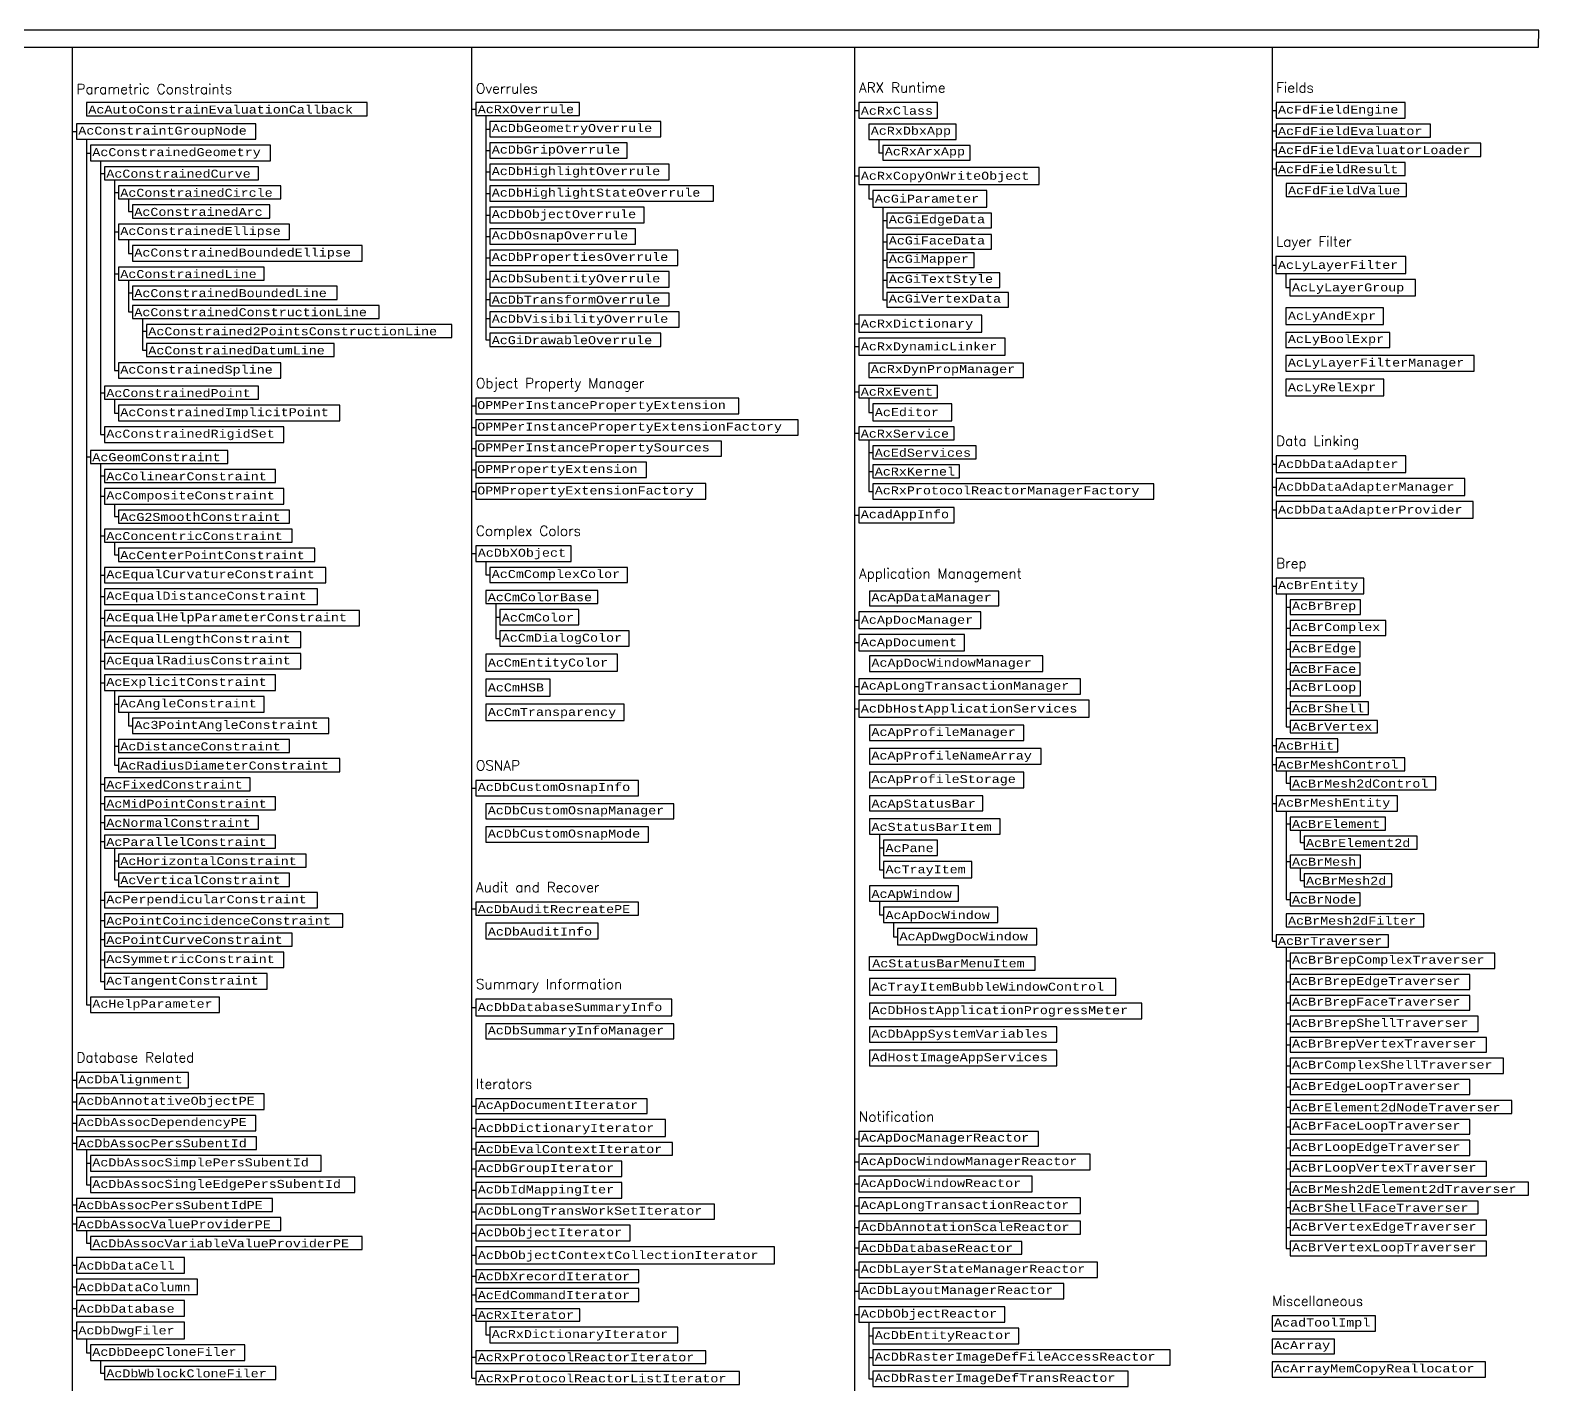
# Model space of a CAD drawing. Header units: inches. Extents: x 349 to 917, y -344 to 10.
# Drawn here: x 426.9 to 502.3, y -67.6 to 0.1 of the extents above; entities that cross this region are included whole.
import ezdxf

# ---------------------------------------------------------------- set-up
doc = ezdxf.new("R2010")
doc.units = ezdxf.units.IN
doc.header["$MEASUREMENT"] = 0
for name, color, linetype in [('ObjectARX 2009 Unmanaged classes', 7, 'Continuous'), ('ObjectARX 2010 Unmanaged classes', 7, 'Continuous'), ('ObjectARX 2010 Unmanaged classes w .NET Wrappers', 3, 'Continuous'), ('Unmanaged classes', 7, 'Continuous'), ('Unmanaged classes w .NET Wrappers', 3, 'Continuous')]:
    doc.layers.add(name, color=color, linetype=linetype)
doc.styles.add('Categories', font='romanc.shx', dxfattribs={"height": 0.5})
doc.styles.get("Standard").update_dxf_attribs({"font": 'cour.ttf'})
doc.styles.add('Unmanaged', font='cour.ttf', dxfattribs={"height": 0.2})

msp = doc.modelspace()

# ---------------------------------------------------------------- linework, layer by layer
for p, q in [((428.968, -89.531), (428.968, -0.743)), ((468.078, -84.342), (468.078, -0.743)), ((488.931, -0.743), (488.931, -45.416)), ((448.934, -67.255), (448.934, -0.773)), ((448.935, -3.842), (449.135, -3.842)), ((449.635, -4.162), (449.635, -15.374)), ((468.078, -3.909), (468.278, -3.909)), ((488.931, -3.909), (489.131, -3.909)), ((428.968, -4.964), (429.168, -4.964)), ((449.635, -4.842), (449.835, -4.842)), ((488.931, -4.924), (489.131, -4.924)), ((429.668, -5.351), (429.668, -48.602)), ((449.635, -5.911), (449.835, -5.911)), ((469.278, -5.358), (469.278, -6.024)), ((469.278, -6.024), (469.478, -6.024)), ((488.931, -5.879), (489.131, -5.879)), ((429.668, -6.039), (429.868, -6.039)), ((430.368, -6.427), (430.368, -20.108)), ((430.368, -7.054), (430.568, -7.054)), ((431.068, -7.382), (431.068, -16.903)), ((449.635, -6.986), (449.835, -6.986)), ((468.078, -7.185), (468.278, -7.185)), ((488.931, -6.834), (489.131, -6.834)), ((431.068, -8.009), (431.268, -8.009)), ((449.635, -8.061), (449.835, -8.061)), ((468.778, -7.606), (468.778, -8.328)), ((431.768, -8.336), (431.768, -8.964)), ((431.768, -8.964), (431.968, -8.964)), ((468.778, -8.328), (468.978, -8.328)), ((469.478, -8.749), (469.478, -13.377)), ((449.635, -9.137), (449.835, -9.137)), ((469.478, -9.415), (469.678, -9.415)), ((431.068, -9.979), (431.268, -9.979)), ((431.768, -10.366), (431.768, -11.054)), ((449.635, -10.205), (449.835, -10.205)), ((469.478, -10.474), (469.678, -10.474)), ((431.768, -11.054), (431.968, -11.054)), ((449.635, -11.273), (449.835, -11.273)), ((469.478, -11.387), (469.678, -11.387)), ((488.923, -11.637), (489.123, -11.637)), ((489.623, -12.058), (489.623, -12.763)), ((431.068, -12.069), (431.268, -12.069)), ((431.768, -12.396), (431.768, -13.978)), ((449.635, -12.349), (449.835, -12.349)), ((469.478, -12.391), (469.678, -12.391)), ((489.623, -12.763), (489.823, -12.763)), ((431.768, -13.024), (431.968, -13.024)), ((449.635, -13.356), (449.835, -13.356)), ((469.478, -13.377), (469.678, -13.377)), ((431.768, -13.978), (431.968, -13.978)), ((432.468, -14.306), (432.468, -15.888)), ((449.635, -14.304), (449.835, -14.304)), ((432.468, -14.933), (432.668, -14.933)), ((468.078, -14.568), (468.278, -14.568)), ((449.635, -15.374), (449.835, -15.374)), ((468.078, -15.711), (468.278, -15.711)), ((432.468, -15.888), (432.668, -15.888)), ((431.068, -16.903), (431.268, -16.903)), ((430.368, -18.018), (430.568, -18.018)), ((468.078, -17.97), (468.278, -17.97)), ((431.068, -18.345), (431.068, -19.033)), ((448.935, -18.678), (449.135, -18.678)), ((468.778, -18.275), (468.778, -18.997)), ((431.068, -19.033), (431.268, -19.033)), ((468.778, -18.997), (468.978, -18.997)), ((430.368, -20.108), (430.568, -20.108)), ((448.935, -19.753), (449.135, -19.753)), ((468.078, -20.045), (468.278, -20.045)), ((448.935, -20.812), (449.135, -20.812)), ((468.778, -20.373), (468.778, -22.948)), ((468.778, -21), (468.978, -21)), ((429.668, -21.223), (429.868, -21.223)), ((430.368, -21.551), (430.368, -47.433)), ((488.931, -21.592), (489.131, -21.592)), ((430.368, -22.178), (430.568, -22.178)), ((448.935, -21.87), (449.135, -21.87)), ((468.778, -21.948), (468.978, -21.948)), ((430.368, -23.193), (430.568, -23.193)), ((448.935, -22.945), (449.135, -22.945)), ((468.778, -22.948), (468.978, -22.948)), ((488.931, -22.728), (489.131, -22.728)), ((431.068, -23.581), (431.068, -24.208)), ((488.931, -23.867), (489.131, -23.867)), ((431.068, -24.208), (431.268, -24.208)), ((468.078, -24.139), (468.278, -24.139)), ((430.368, -25.163), (430.568, -25.163)), ((431.068, -25.49), (431.068, -26.118)), ((431.068, -26.118), (431.268, -26.118)), ((431.068, -26.118), (431.268, -26.118)), ((448.935, -26.057), (449.135, -26.057)), ((430.368, -27.133), (430.568, -27.133)), ((449.635, -26.445), (449.635, -27.125)), ((449.635, -27.125), (449.835, -27.125)), ((488.931, -27.676), (489.131, -27.676)), ((430.368, -28.208), (430.568, -28.208)), ((450.135, -28.546), (450.135, -30.302)), ((489.631, -28.064), (489.631, -34.707)), ((430.368, -29.283), (430.568, -29.283)), ((450.135, -29.23), (450.335, -29.23)), ((468.078, -29.383), (468.278, -29.383)), ((489.631, -28.73), (489.831, -28.73)), ((489.631, -29.776), (489.831, -29.776)), ((430.368, -30.359), (430.568, -30.359)), ((450.135, -30.302), (450.335, -30.302)), ((468.078, -30.504), (468.278, -30.504)), ((489.631, -30.837), (489.831, -30.837)), ((430.368, -31.434), (430.568, -31.434)), ((489.631, -31.823), (489.831, -31.823)), ((430.368, -32.51), (430.568, -32.51)), ((431.068, -32.897), (431.068, -36.63)), ((468.078, -32.698), (468.278, -32.698)), ((489.631, -32.795), (489.831, -32.795)), ((431.068, -33.585), (431.268, -33.585)), ((468.078, -33.807), (468.278, -33.807)), ((489.631, -33.781), (489.831, -33.781)), ((431.768, -33.973), (431.768, -34.66)), ((431.768, -34.66), (431.968, -34.66)), ((489.631, -34.707), (489.831, -34.707)), ((431.068, -35.675), (431.268, -35.675)), ((488.931, -35.64), (489.131, -35.64)), ((431.068, -36.63), (431.268, -36.63)), ((488.931, -36.587), (489.131, -36.587)), ((489.631, -36.908), (489.631, -37.533)), ((430.368, -37.585), (430.568, -37.585)), ((489.631, -37.533), (489.831, -37.533)), ((448.935, -37.774), (449.135, -37.774)), ((430.368, -38.539), (430.568, -38.539)), ((488.931, -38.546), (489.131, -38.546)), ((489.631, -38.934), (489.631, -43.336)), ((430.368, -39.494), (430.568, -39.494)), ((489.631, -39.554), (489.831, -39.554)), ((490.331, -39.874), (490.331, -40.499)), ((430.368, -40.449), (430.568, -40.449)), ((469.311, -40.084), (469.311, -41.855)), ((490.331, -40.499), (490.531, -40.499)), ((431.068, -40.776), (431.068, -42.358)), ((431.068, -41.404), (431.268, -41.404)), ((469.311, -40.764), (469.511, -40.764)), ((489.631, -41.445), (489.831, -41.445)), ((469.311, -41.855), (469.511, -41.855)), ((490.331, -41.765), (490.331, -42.39)), ((431.068, -42.358), (431.268, -42.358)), ((490.331, -42.39), (490.531, -42.39)), ((430.368, -43.373), (430.568, -43.373)), ((469.311, -43.431), (469.311, -44.111)), ((489.631, -43.336), (489.831, -43.336)), ((430.368, -44.388), (430.568, -44.388)), ((448.935, -43.804), (449.135, -43.804)), ((469.311, -44.111), (469.511, -44.111)), ((470.011, -44.491), (470.011, -45.202)), ((470.011, -45.202), (470.211, -45.202)), ((430.368, -45.343), (430.568, -45.343)), ((488.931, -45.416), (489.131, -45.416)), ((489.631, -45.722), (489.631, -60.784)), ((430.368, -46.358), (430.568, -46.358)), ((489.631, -46.402), (489.831, -46.402)), ((430.368, -47.433), (430.568, -47.433)), ((489.631, -47.463), (489.831, -47.463)), ((429.668, -48.602), (429.868, -48.602)), ((448.935, -48.731), (449.135, -48.731)), ((489.631, -48.51), (489.831, -48.51)), ((489.631, -49.556), (489.831, -49.556)), ((489.631, -50.603), (489.831, -50.603)), ((489.631, -51.649), (489.831, -51.649)), ((428.968, -52.37), (429.168, -52.37)), ((489.631, -52.71), (489.831, -52.71)), ((428.968, -53.445), (429.168, -53.445)), ((448.935, -53.676), (449.135, -53.676)), ((489.631, -53.716), (489.831, -53.716)), ((428.968, -54.513), (429.168, -54.513)), ((448.935, -54.763), (449.135, -54.763)), ((489.631, -54.707), (489.831, -54.707)), ((428.968, -55.514), (429.168, -55.514)), ((468.078, -55.304), (468.278, -55.304)), ((489.631, -55.754), (489.831, -55.754)), ((429.668, -55.834), (429.668, -57.597)), ((429.668, -56.522), (429.868, -56.522)), ((448.935, -55.805), (449.135, -55.805)), ((468.078, -56.458), (468.278, -56.458)), ((448.935, -56.806), (449.135, -56.806)), ((489.631, -56.8), (489.831, -56.8)), ((429.668, -57.597), (429.868, -57.597)), ((448.935, -57.874), (449.135, -57.874)), ((468.078, -57.555), (468.278, -57.555)), ((489.631, -57.792), (489.831, -57.792)), ((428.968, -58.605), (429.168, -58.605)), ((468.078, -58.645), (468.278, -58.645)), ((489.631, -58.737), (489.831, -58.737)), ((428.968, -59.553), (429.168, -59.553)), ((448.935, -58.942), (449.135, -58.942)), ((429.668, -59.88), (429.668, -60.508)), ((448.935, -60.01), (449.135, -60.01)), ((468.078, -59.738), (468.278, -59.738)), ((489.631, -59.738), (489.831, -59.738)), ((429.668, -60.508), (429.868, -60.508)), ((468.078, -60.746), (468.278, -60.746)), ((489.631, -60.784), (489.831, -60.784)), ((428.968, -61.622), (429.168, -61.622)), ((448.935, -61.119), (449.135, -61.119)), ((448.935, -62.161), (449.135, -62.161)), ((468.078, -61.846), (468.278, -61.846)), ((428.968, -62.698), (429.168, -62.698)), ((448.935, -63.101), (449.135, -63.101)), ((468.078, -62.907), (468.278, -62.907)), ((428.968, -63.773), (429.168, -63.773)), ((468.078, -64.076), (468.278, -64.076)), ((448.935, -64.106), (449.135, -64.106)), ((449.635, -64.412), (449.635, -65.099)), ((468.778, -64.463), (468.778, -67.295)), ((428.968, -64.882), (429.168, -64.882)), ((429.668, -65.303), (429.668, -65.991)), ((449.635, -65.099), (449.835, -65.099)), ((468.778, -65.151), (468.978, -65.151)), ((429.668, -65.991), (429.868, -65.991)), ((448.935, -66.207), (449.135, -66.207)), ((468.778, -66.226), (468.978, -66.226)), ((430.368, -66.379), (430.368, -67.006)), ((430.368, -67.006), (430.568, -67.006)), ((448.935, -67.255), (449.135, -67.255)), ((468.778, -67.295), (468.978, -67.295))]:
    msp.add_line(p, q)
for points in [[(349.9, 0.1), (349.9, -0.743), (502.25, -0.743), (502.261, 0.1)], [(429.668, -3.521), (429.668, -4.176), (443.708, -4.176), (443.708, -3.521)], [(449.135, -3.522), (449.135, -4.162), (454.317, -4.162), (454.317, -3.522)], [(468.278, -3.521), (468.278, -4.297), (472.203, -4.297), (472.203, -3.521)], [(489.131, -3.521), (489.131, -4.297), (495.574, -4.297), (495.574, -3.521)], [(449.835, -4.462), (449.835, -5.223), (458.378, -5.223), (458.378, -4.462)], [(429.168, -4.576), (429.168, -5.351), (438.132, -5.351), (438.132, -4.576)], [(468.778, -4.597), (468.778, -5.358), (473.133, -5.358), (473.133, -4.597)], [(489.131, -4.597), (489.131, -5.251), (496.849, -5.251), (496.849, -4.597)], [(429.868, -5.651), (429.868, -6.427), (438.868, -6.427), (438.868, -5.651)], [(449.835, -5.523), (449.835, -6.298), (456.698, -6.298), (456.698, -5.523)], [(469.478, -5.658), (469.478, -6.39), (473.833, -6.39), (473.833, -5.658)], [(489.131, -5.551), (489.131, -6.206), (499.37, -6.206), (499.37, -5.551)], [(430.568, -6.727), (430.568, -7.382), (438.272, -7.382), (438.272, -6.727)], [(449.835, -6.598), (449.835, -7.374), (458.799, -7.374), (458.799, -6.598)], [(468.278, -6.763), (468.278, -7.606), (477.284, -7.606), (477.284, -6.763)], [(489.131, -6.506), (489.131, -7.161), (495.578, -7.161), (495.578, -6.506)], [(431.268, -7.682), (431.268, -8.336), (439.392, -8.336), (439.392, -7.682)], [(449.835, -7.674), (449.835, -8.449), (461.016, -8.449), (461.016, -7.674)], [(468.978, -7.906), (468.978, -8.749), (474.673, -8.749), (474.673, -7.906)], [(489.631, -7.561), (489.631, -8.216), (495.654, -8.216), (495.654, -7.561)], [(431.968, -8.636), (431.968, -9.291), (438.841, -9.291), (438.841, -8.636)], [(449.835, -8.749), (449.835, -9.525), (457.538, -9.525), (457.538, -8.749)], [(431.268, -9.591), (431.268, -10.366), (439.812, -10.366), (439.812, -9.591)], [(469.678, -9.049), (469.678, -9.781), (474.911, -9.781), (474.911, -9.049)], [(449.835, -9.825), (449.835, -10.586), (457.118, -10.586), (457.118, -9.825)], [(469.678, -10.108), (469.678, -10.84), (474.911, -10.84), (474.911, -10.108)], [(431.968, -10.666), (431.968, -11.442), (443.453, -11.442), (443.453, -10.666)], [(449.835, -10.886), (449.835, -11.661), (459.219, -11.661), (459.219, -10.886)], [(469.678, -11.021), (469.678, -11.753), (474.033, -11.753), (474.033, -11.021)], [(489.123, -11.216), (489.123, -12.058), (495.612, -12.058), (495.612, -11.216)], [(431.268, -11.742), (431.268, -12.396), (438.552, -12.396), (438.552, -11.742)], [(449.835, -11.961), (449.835, -12.736), (458.799, -12.736), (458.799, -11.961)], [(469.678, -12.025), (469.678, -12.757), (475.313, -12.757), (475.313, -12.025)], [(431.968, -12.696), (431.968, -13.351), (442.193, -13.351), (442.193, -12.696)], [(489.823, -12.358), (489.823, -13.167), (496.102, -13.167), (496.102, -12.358)], [(449.835, -13.036), (449.835, -13.677), (458.799, -13.677), (458.799, -13.036)], [(469.678, -13.011), (469.678, -13.743), (475.751, -13.743), (475.751, -13.011)], [(431.968, -13.651), (431.968, -14.306), (444.294, -14.306), (444.294, -13.651)], [(449.835, -13.977), (449.835, -14.746), (459.292, -14.746), (459.292, -13.977)], [(468.278, -14.147), (468.278, -14.989), (474.415, -14.989), (474.415, -14.147)], [(489.623, -13.767), (489.623, -14.602), (494.493, -14.602), (494.493, -13.767)], [(432.668, -14.606), (432.668, -15.261), (447.935, -15.261), (447.935, -14.606)], [(449.835, -15.046), (449.835, -15.701), (458.378, -15.701), (458.378, -15.046)], [(489.623, -15.002), (489.623, -15.763), (494.82, -15.763), (494.82, -15.002)], [(432.668, -15.561), (432.668, -16.215), (442.052, -16.215), (442.052, -15.561)], [(468.278, -15.289), (468.278, -16.132), (475.592, -16.132), (475.592, -15.289)], [(431.268, -16.515), (431.268, -17.291), (439.392, -17.291), (439.392, -16.515)], [(468.778, -16.532), (468.778, -17.264), (476.496, -17.264), (476.496, -16.532)], [(489.623, -16.163), (489.623, -16.939), (499.022, -16.939), (499.022, -16.163)], [(489.623, -17.339), (489.623, -18.174), (494.513, -18.174), (494.513, -17.339)], [(430.568, -17.691), (430.568, -18.345), (438.276, -18.345), (438.276, -17.691)], [(468.278, -17.664), (468.278, -18.275), (472.203, -18.275), (472.203, -17.664)], [(431.268, -18.645), (431.268, -19.421), (442.337, -19.421), (442.337, -18.645)], [(449.135, -18.29), (449.135, -19.066), (462.284, -19.066), (462.284, -18.29)], [(468.978, -18.575), (468.978, -19.418), (472.924, -19.418), (472.924, -18.575)], [(449.135, -19.366), (449.135, -20.141), (465.248, -20.141), (465.248, -19.366)], [(430.568, -19.721), (430.568, -20.496), (439.536, -20.496), (439.536, -19.721)], [(468.278, -19.718), (468.278, -20.373), (473.04, -20.373), (473.04, -19.718)], [(429.868, -20.896), (429.868, -21.551), (436.735, -21.551), (436.735, -20.896)], [(449.135, -20.441), (449.135, -21.182), (461.413, -21.182), (461.413, -20.441)], [(468.978, -20.673), (468.978, -21.327), (474.143, -21.327), (474.143, -20.673)], [(430.568, -21.851), (430.568, -22.505), (439.116, -22.505), (439.116, -21.851)], [(449.135, -21.482), (449.135, -22.258), (457.662, -22.258), (457.662, -21.482)], [(468.978, -21.627), (468.978, -22.268), (473.31, -22.268), (473.31, -21.627)], [(489.131, -21.174), (489.131, -22.01), (495.613, -22.01), (495.613, -21.174)], [(449.135, -22.558), (449.135, -23.333), (460.626, -23.333), (460.626, -22.558)], [(468.978, -22.568), (468.978, -23.329), (483.019, -23.329), (483.019, -22.568)], [(489.131, -22.31), (489.131, -23.145), (498.562, -23.145), (498.562, -22.31)], [(430.568, -22.805), (430.568, -23.581), (439.536, -23.581), (439.536, -22.805)], [(431.268, -23.881), (431.268, -24.536), (439.816, -24.536), (439.816, -23.881)], [(468.278, -23.758), (468.278, -24.52), (473.044, -24.52), (473.044, -23.758)], [(489.131, -23.445), (489.131, -24.288), (498.971, -24.288), (498.971, -23.445)], [(430.568, -24.836), (430.568, -25.49), (439.956, -25.49), (439.956, -24.836)], [(431.268, -25.79), (431.268, -26.445), (441.077, -26.445), (441.077, -25.79)], [(431.268, -25.79), (431.268, -26.445), (441.077, -26.445), (441.077, -25.79)], [(449.135, -25.669), (449.135, -26.445), (453.901, -26.445), (453.901, -25.669)], [(430.568, -26.745), (430.568, -27.52), (441.637, -27.52), (441.637, -26.745)], [(449.835, -26.745), (449.835, -27.506), (456.712, -27.506), (456.712, -26.745)], [(430.568, -27.82), (430.568, -28.596), (441.217, -28.596), (441.217, -27.82)], [(489.131, -27.288), (489.131, -28.064), (493.509, -28.064), (493.509, -27.288)], [(449.635, -27.906), (449.635, -28.546), (455.237, -28.546), (455.237, -27.906)], [(468.811, -27.94), (468.811, -28.672), (475.268, -28.672), (475.268, -27.94)], [(489.831, -28.364), (489.831, -29.096), (493.347, -29.096), (493.347, -28.364)], [(430.568, -28.896), (430.568, -29.671), (443.318, -29.671), (443.318, -28.896)], [(450.335, -28.846), (450.335, -29.614), (454.279, -29.614), (454.279, -28.846)], [(468.278, -28.972), (468.278, -29.793), (474.374, -29.793), (474.374, -28.972)], [(489.831, -29.396), (489.831, -30.157), (494.614, -30.157), (494.614, -29.396)], [(430.568, -29.971), (430.568, -30.746), (440.377, -30.746), (440.377, -29.971)], [(450.335, -29.914), (450.335, -30.689), (456.792, -30.689), (456.792, -29.914)], [(468.278, -30.093), (468.278, -30.914), (473.563, -30.914), (473.563, -30.093)], [(489.831, -30.457), (489.831, -31.218), (493.333, -31.218), (493.333, -30.457)], [(430.568, -31.046), (430.568, -31.822), (440.377, -31.822), (440.377, -31.046)], [(449.635, -31.089), (449.635, -31.932), (456.204, -31.932), (456.204, -31.089)], [(468.811, -31.168), (468.811, -31.943), (477.474, -31.943), (477.474, -31.168)], [(489.831, -31.518), (489.831, -32.129), (493.333, -32.129), (493.333, -31.518)], [(430.568, -32.122), (430.568, -32.897), (439.116, -32.897), (439.116, -32.122)], [(449.635, -32.332), (449.635, -33.175), (452.847, -33.175), (452.847, -32.332)], [(468.278, -32.31), (468.278, -33.086), (479.357, -33.086), (479.357, -32.31)], [(489.831, -32.429), (489.831, -33.161), (493.347, -33.161), (493.347, -32.429)], [(431.268, -33.197), (431.268, -33.973), (438.556, -33.973), (438.556, -33.197)], [(449.635, -33.575), (449.635, -34.393), (456.55, -34.393), (456.55, -33.575)], [(468.278, -33.386), (468.278, -34.228), (479.792, -34.228), (479.792, -33.386)], [(489.831, -33.461), (489.831, -34.101), (493.744, -34.101), (493.744, -33.461)], [(431.968, -34.273), (431.968, -35.048), (441.777, -35.048), (441.777, -34.273)], [(468.811, -34.627), (468.811, -35.402), (476.529, -35.402), (476.529, -34.627)], [(489.831, -34.401), (489.831, -35.012), (494.193, -35.012), (494.193, -34.401)], [(431.268, -35.348), (431.268, -36.003), (439.816, -36.003), (439.816, -35.348)], [(489.131, -35.312), (489.131, -35.967), (492.217, -35.967), (492.217, -35.312)], [(468.811, -35.802), (468.811, -36.578), (477.39, -36.578), (477.39, -35.802)], [(431.268, -36.303), (431.268, -36.957), (442.337, -36.957), (442.337, -36.303)], [(489.131, -36.267), (489.131, -36.908), (495.565, -36.908), (495.565, -36.267)], [(430.568, -37.257), (430.568, -37.912), (437.856, -37.912), (437.856, -37.257)], [(449.135, -37.393), (449.135, -38.154), (457.263, -38.154), (457.263, -37.393)], [(468.811, -36.978), (468.811, -37.753), (476.514, -37.753), (476.514, -36.978)], [(489.831, -37.208), (489.831, -37.858), (497.105, -37.858), (497.105, -37.208)], [(430.568, -38.212), (430.568, -38.867), (439.116, -38.867), (439.116, -38.212)], [(468.811, -38.153), (468.811, -38.918), (474.466, -38.918), (474.466, -38.153)], [(489.131, -38.158), (489.131, -38.934), (495.19, -38.934), (495.19, -38.158)], [(430.568, -39.167), (430.568, -39.822), (438.276, -39.822), (438.276, -39.167)], [(449.635, -38.554), (449.635, -39.315), (459.033, -39.315), (459.033, -38.554)], [(449.635, -39.715), (449.635, -40.477), (457.758, -40.477), (457.758, -39.715)], [(468.811, -39.318), (468.811, -40.084), (475.339, -40.084), (475.339, -39.318)], [(489.831, -39.234), (489.831, -39.874), (494.598, -39.874), (494.598, -39.234)], [(430.568, -40.122), (430.568, -40.776), (439.116, -40.776), (439.116, -40.122)], [(469.511, -40.384), (469.511, -41.144), (472.198, -41.144), (472.198, -40.384)], [(490.531, -40.174), (490.531, -40.824), (496.176, -40.824), (496.176, -40.174)], [(431.268, -41.076), (431.268, -41.731), (440.656, -41.731), (440.656, -41.076)], [(469.511, -41.444), (469.511, -42.265), (473.921, -42.265), (473.921, -41.444)], [(489.831, -41.124), (489.831, -41.765), (493.354, -41.765), (493.354, -41.124)], [(431.268, -42.031), (431.268, -42.686), (439.816, -42.686), (439.816, -42.031)], [(490.531, -42.065), (490.531, -42.715), (494.916, -42.715), (494.916, -42.065)], [(468.811, -42.665), (468.811, -43.431), (473.257, -43.431), (473.257, -42.665)], [(430.568, -42.986), (430.568, -43.761), (441.217, -43.761), (441.217, -42.986)], [(449.135, -43.477), (449.135, -44.131), (457.258, -44.131), (457.258, -43.477)], [(469.511, -43.731), (469.511, -44.491), (475.218, -44.491), (475.218, -43.731)], [(489.831, -43.015), (489.831, -43.656), (493.333, -43.656), (493.333, -43.015)], [(430.568, -44.061), (430.568, -44.716), (442.477, -44.716), (442.477, -44.061)], [(489.631, -44.056), (489.631, -44.71), (496.509, -44.71), (496.509, -44.056)], [(430.568, -45.016), (430.568, -45.67), (439.956, -45.67), (439.956, -45.016)], [(449.635, -44.531), (449.635, -45.314), (455.245, -45.314), (455.245, -44.531)], [(470.211, -44.791), (470.211, -45.612), (477.167, -45.612), (477.167, -44.791)], [(489.131, -45.11), (489.131, -45.722), (494.749, -45.722), (494.749, -45.11)], [(430.568, -45.97), (430.568, -46.746), (439.536, -46.746), (439.536, -45.97)], [(468.811, -46.885), (468.811, -46.184), (477.063, -46.184), (477.063, -46.885)], [(489.831, -46.022), (489.831, -46.783), (500.07, -46.783), (500.07, -46.022)], [(430.568, -47.046), (430.568, -47.821), (438.696, -47.821), (438.696, -47.046)], [(468.811, -47.285), (468.811, -48.127), (481.124, -48.127), (481.124, -47.285)], [(489.831, -47.083), (489.831, -47.844), (498.81, -47.844), (498.81, -47.083)], [(429.868, -48.221), (429.868, -48.982), (436.326, -48.982), (436.326, -48.221)], [(489.831, -48.144), (489.831, -48.876), (498.81, -48.876), (498.81, -48.144)], [(449.135, -48.314), (449.135, -49.149), (458.931, -49.149), (458.931, -48.314)], [(468.811, -48.527), (468.811, -49.303), (482.411, -49.303), (482.411, -48.527)], [(449.635, -49.549), (449.635, -50.31), (459.033, -50.31), (459.033, -49.549)], [(468.811, -49.703), (468.811, -50.478), (478.178, -50.478), (478.178, -49.703)], [(489.831, -49.176), (489.831, -49.937), (499.23, -49.937), (499.23, -49.176)], [(489.831, -50.237), (489.831, -50.969), (499.65, -50.969), (499.65, -50.237)], [(468.811, -50.878), (468.811, -51.654), (478.178, -51.654), (478.178, -50.878)], [(489.831, -51.269), (489.831, -52.03), (500.491, -52.03), (500.491, -51.269)], [(429.168, -51.982), (429.168, -52.758), (434.775, -52.758), (434.775, -51.982)], [(489.831, -52.33), (489.831, -53.091), (498.81, -53.091), (498.81, -52.33)], [(429.168, -53.058), (429.168, -53.833), (438.552, -53.833), (438.552, -53.058)], [(449.135, -53.31), (449.135, -54.042), (457.693, -54.042), (457.693, -53.31)], [(489.831, -53.391), (489.831, -54.041), (500.911, -54.041), (500.911, -53.391)], [(429.168, -54.133), (429.168, -54.894), (438.132, -54.894), (438.132, -54.133)], [(449.135, -54.342), (449.135, -55.185), (458.615, -55.185), (458.615, -54.342)], [(468.278, -54.938), (468.278, -55.67), (477.256, -55.67), (477.256, -54.938)], [(489.831, -54.341), (489.831, -55.073), (498.81, -55.073), (498.81, -54.341)], [(429.168, -55.194), (429.168, -55.834), (438.175, -55.834), (438.175, -55.194)], [(449.135, -55.485), (449.135, -56.125), (458.954, -56.125), (458.954, -55.485)], [(489.831, -55.373), (489.831, -56.134), (498.81, -56.134), (498.81, -55.373)], [(429.868, -56.134), (429.868, -56.91), (441.396, -56.91), (441.396, -56.134)], [(449.135, -56.425), (449.135, -57.186), (456.433, -57.186), (456.433, -56.425)], [(468.278, -56.07), (468.278, -56.846), (479.828, -56.846), (479.828, -56.07)], [(489.831, -56.434), (489.831, -57.166), (499.65, -57.166), (499.65, -56.434)], [(429.868, -57.21), (429.868, -57.985), (443.076, -57.985), (443.076, -57.21)], [(468.278, -57.168), (468.278, -57.943), (476.942, -57.943), (476.942, -57.168)], [(449.135, -57.486), (449.135, -58.262), (456.433, -58.262), (456.433, -57.486)], [(489.831, -57.466), (489.831, -58.117), (501.751, -58.117), (501.751, -57.466)], [(429.168, -58.285), (429.168, -58.925), (438.973, -58.925), (438.973, -58.285)], [(449.135, -58.562), (449.135, -59.323), (461.054, -59.323), (461.054, -58.562)], [(468.278, -58.257), (468.278, -59.032), (479.357, -59.032), (479.357, -58.257)], [(489.831, -58.417), (489.831, -59.057), (499.23, -59.057), (499.23, -58.417)], [(429.168, -59.225), (429.168, -59.88), (439.393, -59.88), (439.393, -59.225)], [(468.278, -59.411), (468.278, -60.065), (479.357, -60.065), (479.357, -59.411)], [(489.831, -59.357), (489.831, -60.118), (499.65, -60.118), (499.65, -59.357)], [(429.868, -60.18), (429.868, -60.835), (443.454, -60.835), (443.454, -60.18)], [(449.135, -59.623), (449.135, -60.398), (456.853, -60.398), (456.853, -59.623)], [(449.135, -60.698), (449.135, -61.541), (464.065, -61.541), (464.065, -60.698)], [(468.278, -60.426), (468.278, -61.066), (476.416, -61.066), (476.416, -60.426)], [(489.831, -60.418), (489.831, -61.15), (499.65, -61.15), (499.65, -60.418)], [(429.168, -61.235), (429.168, -62.01), (434.562, -62.01), (434.562, -61.235)], [(468.278, -61.466), (468.278, -62.227), (480.197, -62.227), (480.197, -61.466)], [(429.168, -62.31), (429.168, -63.085), (435.218, -63.085), (435.218, -62.31)], [(449.135, -61.841), (449.135, -62.481), (457.273, -62.481), (457.273, -61.841)], [(468.278, -62.527), (468.278, -63.288), (478.517, -63.288), (478.517, -62.527)], [(449.135, -62.781), (449.135, -63.422), (457.273, -63.422), (457.273, -62.781)], [(429.168, -63.385), (429.168, -64.16), (434.567, -64.16), (434.567, -63.385)], [(449.135, -63.8), (449.135, -64.412), (454.332, -64.412), (454.332, -63.8)], [(468.278, -63.688), (468.278, -64.463), (475.575, -64.463), (475.575, -63.688)], [(429.168, -64.46), (429.168, -65.303), (434.574, -65.303), (434.574, -64.46)], [(449.835, -64.712), (449.835, -65.487), (459.233, -65.487), (459.233, -64.712)], [(468.978, -64.763), (468.978, -65.539), (476.275, -65.539), (476.275, -64.763)], [(488.931, -64.15), (488.931, -64.911), (494.104, -64.911), (494.104, -64.15)], [(488.931, -65.311), (488.931, -66.043), (492.049, -66.043), (492.049, -65.311)], [(429.868, -65.603), (429.868, -66.379), (437.586, -66.379), (437.586, -65.603)], [(449.135, -65.887), (449.135, -66.527), (460.634, -66.527), (460.634, -65.887)], [(468.978, -65.839), (468.978, -66.614), (483.838, -66.614), (483.838, -65.839)], [(430.568, -66.679), (430.568, -67.333), (439.127, -67.333), (439.127, -66.679)], [(449.135, -66.927), (449.135, -67.582), (462.315, -67.582), (462.315, -66.927)], [(468.978, -66.914), (468.978, -67.675), (481.738, -67.675), (481.738, -66.914)], [(488.931, -66.443), (488.931, -67.204), (499.591, -67.204), (499.591, -66.443)]]:
    msp.add_lwpolyline(points, close=True)

# ---------------------------------------------------------------- texts
at = {"color": 1, "char_height": 0.5, "attachment_point": 1, "style": 'Categories'}
for s, insert, width in [('Parametric Constraints', (429.17, -2.591), 10.09363), ('Overrules', (449.135, -2.563), 8.96376), ('ARX Runtime', (468.278, -2.521), 5.29807), ('Fields', (489.131, -2.521), 6.44274), ('Layer Filter', (489.123, -10.216), 5.20051), ('Object Property Manager', (449.135, -17.29), 13.1494), ('Complex Colors', (449.135, -24.669), 6.53124), ('Brep', (489.131, -26.288), 4.37778), ('Application Management', (468.278, -26.799), 11.30507), ('OSNAP', (449.135, -36.393), 8.12786), ('Audit and Recover', (449.135, -42.477), 8.12342), ('Summary Information', (449.135, -47.314), 10.03761), ('Database Related', (429.168, -50.982), 8.1388), ('Iterators', (449.135, -52.31), 8.55829), ('Notification', (468.278, -53.938), 8.97846), ('Miscellaneous', (488.931, -63.15), 3.11726)]:
    msp.add_mtext(s, dxfattribs=dict(at, insert=insert, width=width))
at = {"insert": (489.131, -20.174), "char_height": 0.5, "width": 6.48118, "attachment_point": 1, "style": 'Categories'}
msp.add_mtext('{\\C1;Data Linking}', dxfattribs=at)
at = {"layer": 'ObjectARX 2009 Unmanaged classes', "insert": (468.378, -59.511), "char_height": 0.4, "attachment_point": 1}
msp.add_mtext('{\\Fcourier new;AcDbAnnotationScaleReactor}', dxfattribs=at)
at = {"layer": 'ObjectARX 2010 Unmanaged classes', "style": 'Unmanaged'}
for s, p in [('AcAutoConstrainEvaluationCallback', (429.763, -4.065)), ('AcConstraintGroupNode', (429.263, -5.119)), ('AcConstrainedGeometry', (429.963, -6.195)), ('AcConstrainedCurve', (430.663, -7.27)), ('AcConstrainedCircle', (431.363, -8.225)), ('AcConstrainedArc', (432.063, -9.18)), ('AcConstrainedEllipse', (431.363, -10.134)), ('AcConstrainedBoundedEllipse', (432.063, -11.21)), ('AcConstrainedLine', (431.363, -12.285)), ('AcConstrainedBoundedLine', (432.063, -13.24)), ('AcConstrainedConstructionLine', (432.063, -14.195)), ('AcConstrained2PointsConstructionLine', (432.763, -15.149)), ('AcConstrainedDatumLine', (432.763, -16.104)), ('AcConstrainedSpline', (431.363, -17.059)), ('AcConstrainedPoint', (430.663, -18.234)), ('AcConstrainedImplicitPoint', (431.363, -19.189)), ('AcConstrainedRigidSet', (430.663, -20.264)), ('AcGeomConstraint', (429.963, -21.439)), ('AcColinearConstraint', (430.663, -22.394)), ('AcCompositeConstraint', (430.663, -23.349)), ('AcG2SmoothConstraint', (431.363, -24.424)), ('AcConcentricConstraint', (430.663, -25.379)), ('AcCenterPointConstraint', (431.363, -26.334)), ('AcEqualCurvatureConstraint', (430.663, -27.288)), ('AcEqualDistanceConstraint', (430.663, -28.364)), ('AcEqualHelpParameterConstraint', (430.663, -29.439)), ('AcEqualLengthConstraint', (430.663, -30.515)), ('AcEqualRadiusConstraint', (430.663, -31.59)), ('AcExplicitConstraint', (430.663, -32.665)), ('AcAngleConstraint', (431.363, -33.741)), ('Ac3PointAngleConstraint', (432.063, -34.816)), ('AcDistanceConstraint', (431.363, -35.891)), ('AcRadiusDiameterConstraint', (431.363, -36.846)), ('AcFixedConstraint', (430.663, -37.801)), ('AcMidPointConstraint', (430.663, -38.756)), ('AcNormalConstraint', (430.663, -39.71)), ('AcParallelConstraint', (430.663, -40.665)), ('AcHorizontalConstraint', (431.363, -41.62)), ('AcVerticalConstraint', (431.363, -42.574)), ('AcPerpendicularConstraint', (430.663, -43.529)), ('AcPointCoincidenceConstraint', (430.663, -44.604)), ('AcPointCurveConstraint', (430.663, -45.559)), ('AcSymmetricConstraint', (430.663, -46.514)), ('AcTangentConstraint', (430.663, -47.589)), ('AcHelpParameter', (429.963, -48.75)), ('AcDbAssocDependencyPE', (429.263, -54.662)), ('AcDbAssocPersSubentId', (429.263, -55.723)), ('AcDbAssocSimplePersSubentId', (429.963, -56.678)), ('AcDbAssocSingleEdgePersSubentId', (429.963, -57.753)), ('AcDbAssocPersSubentIdPE', (429.263, -58.814)), ('AcDbAssocValueProviderPE', (429.263, -59.769)), ('AcDbAssocVariableValueProviderPE', (429.963, -60.724))]:
    msp.add_text(s, height=0.4, dxfattribs=at).set_placement(p)
at = {"layer": 'ObjectARX 2010 Unmanaged classes w .NET Wrappers', "style": 'Unmanaged'}
for s, p in [('AcRxOverrule', (449.229, -4.051)), ('AcDbGeometryOverrule', (449.929, -4.991)), ('AcDbGripOverrule', (449.929, -6.066)), ('AcDbHighlightOverrule', (449.929, -7.142)), ('AcDbHighlightStateOverrule', (449.929, -8.217)), ('AcDbObjectOverrule', (449.929, -9.293)), ('AcDbOsnapOverrule', (449.929, -10.354)), ('AcDbPropertiesOverrule', (449.929, -11.429)), ('AcDbSubentityOverrule', (449.929, -12.504)), ('AcDbTransformOverrule', (449.929, -13.565)), ('AcDbVisibilityOverrule', (449.929, -14.52)), ('AcGiDrawableOverrule', (449.929, -15.59))]:
    msp.add_text(s, height=0.4, dxfattribs=at).set_placement(p)
at = {"layer": 'Unmanaged classes', "style": 'Unmanaged'}
for s, p in [('AcFdFieldEngine', (489.226, -4.065)), ('AcRxDbxApp', (468.872, -5.126)), ('AcFdFieldEvaluator', (489.226, -5.14)), ('AcRxArxApp', (469.572, -6.158)), ('AcFdFieldEvaluatorLoader', (489.226, -6.095)), ('AcFdFieldResult', (489.226, -7.05)), ('AcRxCopyOnWriteObject', (468.375, -7.375)), ('AcGiParameter', (469.075, -8.518)), ('AcFdFieldValue', (489.726, -8.104)), ('AcLyBoolExpr', (489.718, -15.531)), ('AcLyLayerFilterManager', (489.718, -16.707)), ('AcRxDynPropManager', (468.872, -17.032)), ('AcRxEvent', (468.372, -18.164)), ('OPMPerInstancePropertyExtension', (449.199, -18.834)), ('OPMPerInstancePropertyExtensionFactory', (449.199, -19.909)), ('AcRxService', (468.372, -20.261)), ('OPMPerInstancePropertySources', (449.199, -20.95)), ('AcEdServices', (469.072, -21.216)), ('OPMPropertyExtension', (449.199, -22.026)), ('AcRxKernel', (469.072, -22.156)), ('OPMPropertyExtensionFactory', (449.199, -23.101)), ('AcRxProtocolReactorManagerFactory', (469.072, -23.097)), ('AcadAppInfo', (468.372, -24.288)), ('AcDbXObject', (449.229, -26.213)), ('AcCmComplexColor', (449.929, -27.274)), ('AcBrEntity', (489.226, -27.832)), ('AcCmColorBase', (449.729, -28.435)), ('AcApDataManager', (468.905, -28.44)), ('AcBrBrep', (489.926, -28.864)), ('AcCmDialogColor', (450.429, -30.458)), ('AcBrComplex', (489.926, -29.925)), ('AcBrEdge', (489.926, -30.986)), ('AcBrFace', (489.926, -32.018)), ('AcApLongTransactionManager', (468.372, -32.854)), ('AcBrLoop', (489.926, -32.929)), ('AcBrShell', (489.926, -33.99)), ('AcBrVertex', (489.926, -34.901)), ('AcApProfileManager', (468.905, -35.17)), ('AcBrHit', (489.226, -35.856)), ('AcApProfileNameArray', (468.905, -36.346)), ('AcBrMeshControl', (489.226, -36.796)), ('AcDbCustomOsnapInfo', (449.229, -37.922)), ('AcApProfileStorage', (468.905, -37.521)), ('AcBrMesh2dControl', (489.926, -37.747)), ('AcBrMeshEntity', (489.226, -38.702)), ('AcDbCustomOsnapManager', (449.729, -39.084)), ('AcDbCustomOsnapMode', (449.729, -40.245)), ('AcBrElement', (489.926, -39.763)), ('AcBrElement2d', (490.626, -40.713)), ('AcBrMesh', (489.926, -41.654)), ('AcBrMesh2d', (490.626, -42.604)), ('AcApWindow', (468.908, -43.26)), ('AcDbAuditRecreatePE', (449.229, -44.02)), ('AcBrNode', (489.926, -43.544)), ('AcBrMesh2dFilter', (489.726, -44.599)), ('AcBrTraverser', (489.226, -45.61)), ('AcStatusBarMenuItem', (468.945, -46.733)), ('AcBrBrepComplexTraverser', (489.926, -46.551)), ('AcBrBrepEdgeTraverser', (489.926, -47.612)), ('AcBrBrepFaceTraverser', (489.926, -48.644)), ('AcDbHostApplicationProgressMeter', (468.905, -49.071)), ('AcDbSummaryInfoManager', (449.729, -50.078)), ('AcBrBrepShellTraverser', (489.926, -49.705)), ('AcDbAppSystemVariables', (468.905, -50.246)), ('AcBrBrepVertexTraverser', (489.926, -50.737)), ('AdHostImageAppServices', (468.905, -51.422)), ('AcBrComplexShellTraverser', (489.926, -51.798)), ('AcDbAlignment', (429.263, -52.526)), ('AcBrEdgeLoopTraverser', (489.926, -52.859)), ('AcApDocumentIterator', (449.229, -53.81)), ('AcBrElement2dNodeTraverser', (489.926, -53.93)), ('AcBrFaceLoopTraverser', (489.926, -54.841)), ('AcDbEvalContextIterator', (449.229, -56.014)), ('AcBrLoopEdgeTraverser', (489.926, -55.902)), ('AcDbGroupIterator', (449.229, -56.954)), ('AcApDocWindowManagerReactor', (468.372, -56.614)), ('AcBrLoopVertexTraverser', (489.926, -56.934)), ('AcApDocWindowReactor', (468.372, -57.711)), ('AcDbIdMappingIter', (449.229, -58.03)), ('AcBrMesh2dElement2dTraverser', (489.926, -58.006)), ('AcDbLongTransWorkSetIterator', (449.229, -59.091)), ('AcApLongTransactionReactor', (468.372, -58.8)), ('AcBrShellFaceTraverser', (489.926, -58.946)), ('AcBrVertexEdgeTraverser', (489.926, -59.886)), ('AcDbObjectIterator', (449.229, -60.166)), ('AcDbDatabaseReactor', (468.372, -60.955)), ('AcBrVertexLoopTraverser', (489.926, -60.918)), ('AcDbLayerStateManagerReactor', (468.372, -61.995)), ('AcDbXrecordIterator', (449.229, -62.37)), ('AcEdCommandIterator', (449.229, -63.31)), ('AcDbLayoutManagerReactor', (468.372, -63.056)), ('AcRxIterator', (449.229, -64.3)), ('AcDbObjectReactor', (468.372, -64.231)), ('AcRxDictionaryIterator', (449.929, -65.255)), ('AcadToolImpl', (489.026, -64.679)), ('AcDbEntityReactor', (469.072, -65.307)), ('AcArray', (489.026, -65.811)), ('AcDbDeepCloneFiler', (429.963, -66.147)), ('AcRxProtocolReactorIterator', (449.229, -66.416)), ('AcDbRasterImageDefFileAccessReactor', (469.072, -66.382)), ('AcDbWblockCloneFiler', (430.663, -67.222)), ('AcRxProtocolReactorListIterator', (449.229, -67.471)), ('AcDbRasterImageDefTransReactor', (469.072, -67.443)), ('AcArrayMemCopyReallocator', (489.026, -66.972))]:
    msp.add_text(s, height=0.4, dxfattribs=at).set_placement(p)
at = {"layer": 'Unmanaged classes w .NET Wrappers', "style": 'Unmanaged'}
for s, p in [('AcRxClass', (468.375, -4.126)), ('AcGiEdgeData', (469.772, -9.549)), ('AcGiFaceData', (469.772, -10.608)), ('AcGiMapper', (469.772, -11.521)), ('AcLyLayerFilter', (489.221, -11.827)), ('AcGiTextStyle', (469.772, -12.525)), ('AcLyLayerGroup', (489.921, -12.953)), ('AcGiVertexData', (469.772, -13.511)), ('AcRxDictionary', (468.375, -14.758)), ('AcLyAndExpr', (489.721, -14.371)), ('AcRxDynamicLinker', (468.375, -15.901)), ('AcLyRelExpr', (489.721, -17.943)), ('AcEditor', (469.075, -19.187)), ('AcDbDataAdapter', (489.229, -21.779)), ('AcDbDataAdapterManager', (489.229, -22.914)), ('AcDbDataAdapterProvider', (489.229, -24.057)), ('AcCmColor', (450.432, -29.451)), ('AcApDocManager', (468.375, -29.562)), ('AcApDocument', (468.375, -30.683)), ('AcCmEntityColor', (449.732, -31.701)), ('AcApDocWindowManager', (468.905, -31.711)), ('AcCmHSB', (449.732, -32.944)), ('AcCmTransparency', (449.732, -34.17)), ('AcDbHostApplicationServices', (468.375, -33.997)), ('AcApStatusBar', (468.908, -38.748)), ('AcStatusBarItem', (468.908, -39.913)), ('AcPane', (469.608, -40.974)), ('AcTrayItem', (469.608, -42.034)), ('AcApDocWindow', (469.608, -44.321)), ('AcDbAuditInfo', (449.732, -45.143)), ('AcApDwgDocWindow', (470.308, -45.381)), ('AcTrayItemBubbleWindowControl', (468.908, -47.896)), ('AcDbDatabaseSummaryInfo', (449.232, -48.918)), ('AcDbAnnotativeObjectPE', (429.263, -53.601)), ('AcDbDictionaryIterator', (449.232, -54.954)), ('AcApDocManagerReactor', (468.372, -55.438)), ('AcDbObjectContextCollectionIterator', (449.232, -61.31)), ('AcDbDataCell', (429.266, -61.839)), ('AcDbDataColumn', (429.266, -62.915)), ('AcDbDatabase', (429.266, -63.99)), ('AcDbDwgFiler', (429.266, -65.072))]:
    msp.add_text(s, height=0.4, dxfattribs=at).set_placement(p)

doc.saveas('drawing.dxf')
